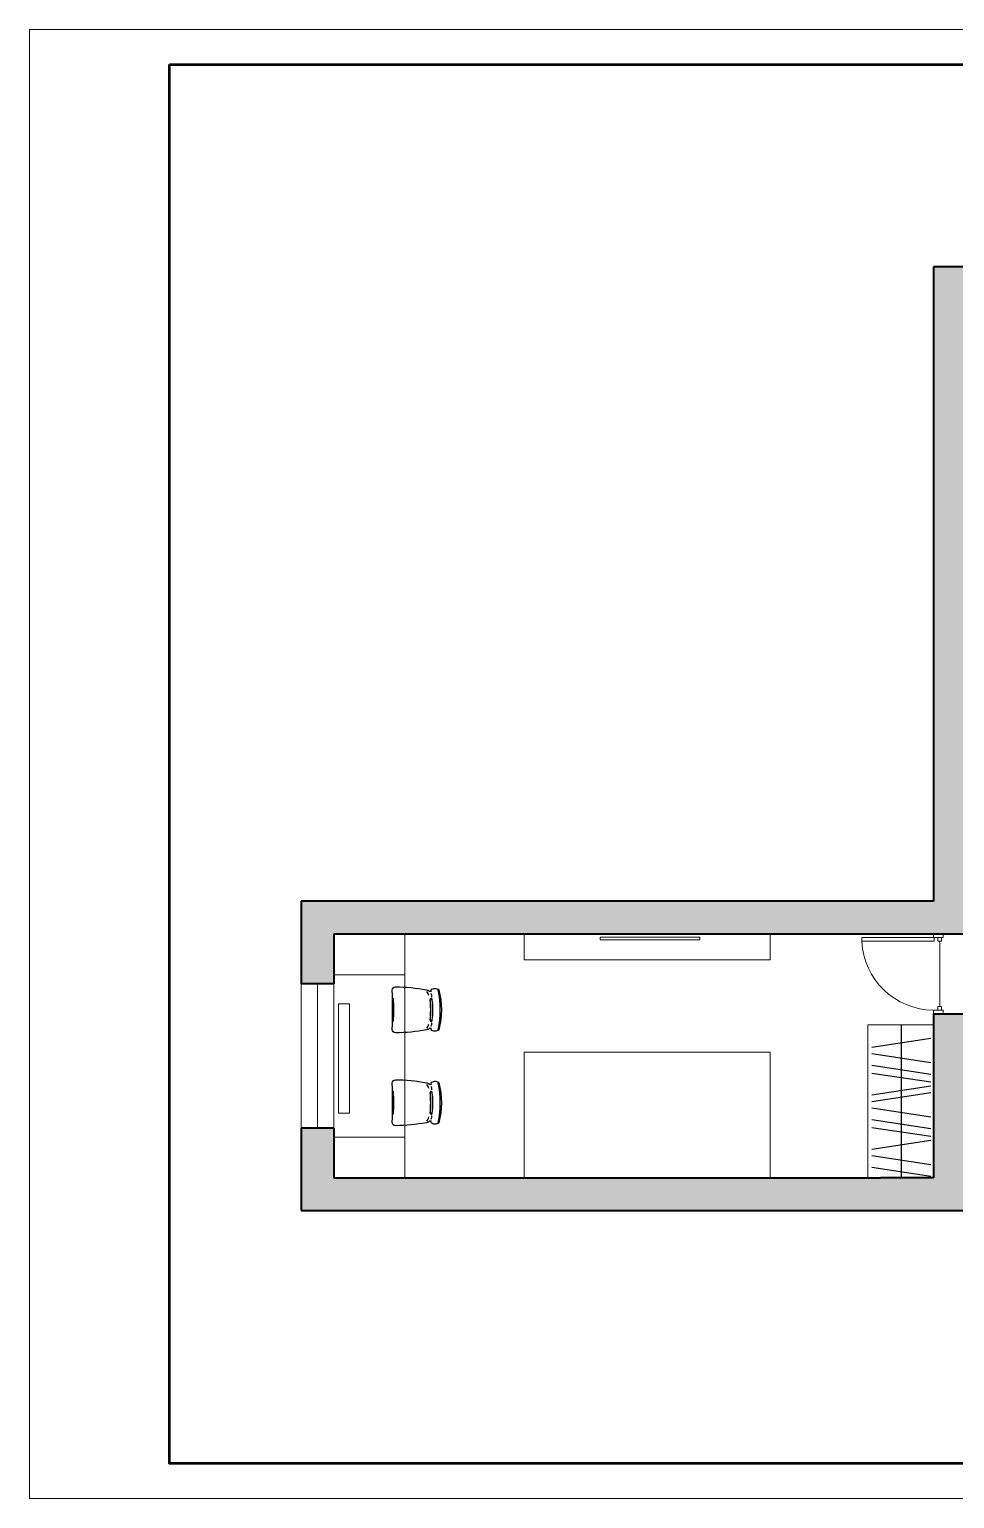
# Model space of a CAD drawing. Header units: millimetres. Extents: x -113694 to 67403, y -186630 to 63734.
# Drawn here: x -26057 to -17599, y -186630 to -173191 of the extents above; entities that cross this region are included whole.
import ezdxf

# ---------------------------------------------------------------- set-up
doc = ezdxf.new("R2010")
doc.units = ezdxf.units.MM
doc.linetypes.add('ACAD_ISO03W100', pattern=[30, 12, -18])
for name, color, linetype, lineweight in [('0.5', 7, 'Continuous', 50), ('01 прерыпистая', 150, 'ACAD_ISO03W100', 20), ('DVERI', 11, 'Continuous', 13), ('LEST', 32, 'Continuous', 15), ('MEBLEA', 5, 'Continuous', 18), ('STEN', 7, 'Continuous', 40)]:
    doc.layers.add(name, color=color, linetype=linetype, lineweight=lineweight)
doc.layers.add('mebel', color=5, linetype='Continuous')

# ---------------------------------------------------------------- blocks, each defined once
blk = doc.blocks.new('*U300')
at = {"color": 132, "lineweight": 13}
for p, q in [((34, 45), (0, 45)), ((0, 45), (0, -45)), ((34, -37), (34, 45)), ((68, 14), (679, 14)), ((679, 31), (679, -3)), ((713, 31), (679, 31)), ((713, -3), (713, 31)), ((747, 45), (747, -45)), ((0, -45), (34, -45)), ((679, -3), (713, -3)), ((747, -45), (713, -45)), ((679, -715), (713, -715))]:
    blk.add_line(p, q, dxfattribs=at)
at = {"color": 132, "lineweight": 13, "extrusion": (0, 0, -1)}
for p, q in [((34, -3), (34, 31)), ((34, 31), (68, 31)), ((68, 31), (68, -3)), ((713, -45), (713, 45)), ((713, 45), (747, 45)), ((68, -3), (34, -3)), ((679, -37), (679, -715)), ((713, -37), (679, -37)), ((713, -715), (713, -37))]:
    blk.add_line(p, q, dxfattribs=at)
at = {"color": 132, "lineweight": 13}
blk.add_arc((714, -36), 680, 180.7498, 267.0036, dxfattribs=at)

msp = doc.modelspace()

# ---------------------------------------------------------------- hatches: boundary and pattern name
at = {"layer": 'MEBLEA'}
h = msp.add_hatch(color=256, dxfattribs=at)
h.set_gradient(color1=(147, 149, 152), color2=(147, 149, 152), tint=1)
h.paths.add_polyline_path([(-11521.5, -183118.8), (-11821.5, -183118.8), (-11821.5, -183700.8), (-14143, -183700.8), (-15043, -183704.7), (-15444, -183706.4), (-15444, -183706), (-15456.6, -183700.8), (-16464.5, -183700.8), (-16892.5, -183700.8), (-17492.5, -183700.8), (-17492.5, -182195.8), (-17792.5, -182195.8), (-17792.5, -183695.8), (-18277.5, -183695.8), (-23273.5, -183695.8), (-23273.5, -183322.5), (-23273.5, -183240.8), (-23573.5, -183240.8), (-23573.5, -183995.8), (-11521.5, -183995.8)])
h.paths.add_polyline_path([(-17492.5, -175762.8), (-17392.5, -175762.8), (-17392.5, -175362.8), (-17792.5, -175362.8), (-17792.5, -181165.8), (-20965.5, -181165.8), (-20965.5, -181465.8), (-19284.1, -181465.8), (-17492.5, -181465.8)])
h.paths.add_polyline_path([(-20965.5, -181165.8), (-23573.5, -181165.8), (-23573.5, -181920.8), (-23273.5, -181920.8), (-23273.5, -181465.8), (-20965.5, -181465.8)])
h.paths.add_polyline_path([(-11521.5, -175362.8), (-16607.5, -175362.8), (-16607.5, -175762.8), (-16361.5, -175762.8), (-16361.5, -176696.1), (-16261.5, -176696.1), (-16261.5, -175605.8), (-14406.5, -175605.8), (-14406.5, -177190.8), (-14046.5, -177190.8), (-14046.5, -175614.8), (-12610.2, -175614.8), (-12610.2, -175612.3), (-12011.4, -175614.8), (-11821.5, -175614.8), (-11821.5, -176238.8), (-11521.5, -176238.8)])
h.paths.add_polyline_path([(-16261.5, -177609.8), (-16261.5, -177396.1), (-16345.5, -177396.1), (-16361.5, -177396.1), (-16361.5, -178059.8), (-16261.5, -178059.8)])
h.paths.add_polyline_path([(-13446.5, -178059.8), (-16361.5, -178059.8), (-16361.5, -178159.8), (-15811.5, -178159.8), (-13446.5, -178159.8), (-13446.5, -178119.8)])
h.paths.add_polyline_path([(-15711.5, -178159.8), (-15811.5, -178159.8), (-15811.5, -179059.8), (-15811.5, -179159.8), (-15711.5, -179159.8)])
h.paths.add_polyline_path([(-14046.5, -177190.8), (-14146.5, -177190.8), (-14146.5, -178059.8), (-14046.5, -178059.8)])
h.paths.add_polyline_path([(-15811.5, -179059.8), (-16361.5, -179059.8), (-16361.5, -179159.8), (-15811.5, -179159.8)])
h.paths.add_polyline_path([(-15811.5, -180227.8), (-16361.5, -180227.8), (-16361.5, -180327.8), (-15811.5, -180327.8)])
h.paths.add_polyline_path([(-15711.5, -180227.8), (-15811.5, -180227.8), (-15811.5, -180327.8), (-15811.5, -181227.8), (-15711.5, -181227.8)])
h.paths.add_polyline_path([(-11521.5, -180740.8), (-11821.5, -180740.8), (-11821.5, -181227.8), (-16361.5, -181227.8), (-16361.5, -181327.8), (-11821.5, -181327.8), (-11821.5, -181799.8), (-11521.5, -181799.8)])
h.paths.add_polyline_path([(-11821.5, -178059.8), (-11946.5, -178059.8), (-11946.5, -178159.8), (-11821.5, -178159.8)])
h.paths.add_polyline_path([(-11521.5, -177383.8), (-11821.5, -177383.8), (-11821.5, -178159.8), (-11821.5, -178626.8), (-11521.5, -178626.8)])
h.paths.add_polyline_path([(-10338.5, -178294.8), (-11521.5, -178294.8), (-11521.5, -178526.8), (-10338.5, -178526.8)])
h.paths.add_polyline_path([(-8607.5, -175649.8), (-11521.5, -175649.8), (-11521.5, -175849.8), (-8807.5, -175849.8), (-8807.5, -176319.8), (-8607.5, -176319.8)])
h.paths.add_polyline_path([(-8607.5, -178026.8), (-8807.5, -178026.8), (-8807.5, -178294.8), (-9532.5, -178294.8), (-9532.5, -178546.9), (-8807.5, -178546.9), (-8807.5, -178865.9), (-8607.5, -178865.9)])
h.paths.add_polyline_path([(-8607.5, -180617.9), (-8807.5, -180617.9), (-8807.5, -181417.9), (-8607.5, -181417.9)])
h.paths.add_polyline_path([(-8607.5, -183210.9), (-8807.5, -183210.9), (-8807.5, -183602.9), (-11521.5, -183602.9), (-11521.5, -183802.9), (-8607.5, -183802.9)])
h.paths.add_polyline_path([(-11224.5, -181430.8), (-11521.5, -181430.8), (-11521.5, -181722.8), (-11224.5, -181722.8)])
h.paths.add_polyline_path([(-16261.5, -182195.8), (-17492.5, -182195.8), (-17492.5, -182295.8), (-17331.4, -182295.8), (-16261.5, -182295.8)])

# ---------------------------------------------------------------- linework, layer by layer
at = {"layer": '0.5', "linetype": 'ByBlock', "lineweight": 50}
msp.add_lwpolyline([(-24776.7, -173511.1), (-7370.7, -173511.1), (-7370.7, -186309.6), (-24776.7, -186309.6), (-24776.7, -173511.1)], dxfattribs=at)
at = {"layer": '01 прерыпистая', "color": 7, "linetype": 'ByBlock', "ltscale": 5, "true_color": 0xffffff}
msp.add_lwpolyline([(-26056.6, -173191.1), (-7050.8, -173191.1), (-7050.8, -186629.6), (-26056.6, -186629.6), (-26056.6, -173191.1)], dxfattribs=at)
at = {"layer": 'LEST'}
for p, q in [((-23573.5, -181920.8), (-23573.5, -183240.8)), ((-23423.5, -181920.8), (-23423.5, -183240.8)), ((-23273.5, -181920.8), (-23273.5, -183240.8))]:
    msp.add_line(p, q, dxfattribs=at)
at = {"layer": 'mebel'}
for p, q in [((-18085.9, -182295.8), (-18085.9, -183700.8)), ((-17815.9, -182422), (-18355.9, -182503.9)), ((-17815.9, -182644.5), (-18355.9, -182562.5)), ((-17815.9, -182750.4), (-18355.9, -182668.4)), ((-17815.9, -182821.9), (-18355.9, -182739.9)), ((-17815.9, -182857.8), (-18355.9, -182939.8)), ((-17815.9, -182918.7), (-18355.9, -183000.7)), ((-17815.9, -183141.2), (-18355.9, -183059.2)), ((-17815.9, -183247.2), (-18355.9, -183165.2)), ((-17815.9, -183318.7), (-18355.9, -183236.7)), ((-17815.9, -183354.6), (-18355.9, -183436.6)), ((-17815.9, -183577.1), (-18355.9, -183495.1)), ((-17815.9, -183683.1), (-18355.9, -183601.1))]:
    msp.add_line(p, q, dxfattribs=at)
for points in [[(-22340.4, -182355, -0.0970161), (-22359.6, -182353.9, -0.0618007), (-22377.8, -182346.6, -0.2174275), (-22386.6, -182328.9), (-22398.2, -182326.9, -0.1398976), (-22401.1, -182331.7, -0.092124), (-22413, -182338, -0.0270342), (-22426.5, -182341.4, -0.0476808), (-22709.6, -182368.9, -0.4217722), (-22739.6, -182338.2, 0.0119696), (-22739.6, -181979.6, -0.4217722), (-22709.6, -181948.9, -0.0476808), (-22426.5, -181976.5, -0.0270342), (-22413, -181979.9, -0.092124), (-22401.1, -181986.2, -0.1398976), (-22398.2, -181990.9), (-22386.6, -181989, -0.2174275), (-22377.8, -181971.2, -0.0618007), (-22359.6, -181964, -0.0970161), (-22340.4, -181962.8), (-22321.3, -181968.4, -0.2596177), (-22314.5, -181975.4, -0.1355938), (-22314.5, -182342.5, -0.2596177), (-22321.3, -182349.4)], [(-22340.4, -183204.8, -0.0970161), (-22359.6, -183203.6, -0.0618007), (-22377.8, -183196.4, -0.2174275), (-22386.6, -183178.7), (-22398.2, -183176.7, -0.1398976), (-22401.1, -183181.4, -0.092124), (-22413, -183187.7, -0.0270342), (-22426.5, -183191.1, -0.0476808), (-22709.6, -183218.7, -0.4217722), (-22739.6, -183188, 0.0119696), (-22739.6, -182829.4, -0.4217722), (-22709.6, -182798.7, -0.0476808), (-22426.5, -182826.3, -0.0270342), (-22413, -182829.7, -0.092124), (-22401.1, -182836, -0.1398976), (-22398.2, -182840.7), (-22386.6, -182838.7, -0.2174275), (-22377.8, -182821, -0.0618007), (-22359.6, -182813.8, -0.0970161), (-22340.4, -182812.6), (-22321.3, -182818.2, -0.2596177), (-22314.5, -182825.1, -0.1355938), (-22314.5, -183192.3, -0.2596177), (-22321.3, -183199.2)]]:
    msp.add_lwpolyline(points, format="xyb", close=True, dxfattribs=at)
for points in [[(-22397.9, -182323.8, -0.0791527), (-22398.2, -182326.9, -0.0791527)], [(-22397.9, -183173.5, -0.0791527), (-22398.2, -183176.7, -0.0791527)]]:
    msp.add_lwpolyline(points, format="xyb", dxfattribs=at)
for centre, radius, start, end in [((-23736.6, -182158.9), 1013, 353.99312, 6.00688), ((-22497.4, -182054.8), 96.9, 15.63838, 40.5018), ((-22408, -181993.5), 10.1, 356.49997, 14.60269), ((-22383.5, -182064.9), 10, 6.31084, 186.31084), ((-23233.7, -182158.9), 845.4, 353.68916, 6.31084), ((-22381.1, -182064.6), 10, 103.31648, 186.31084), ((-23233.7, -182158.9), 847.8, 353.68916, 6.31084), ((-22362.8, -181989.7), 23.8, 178.28235, 194.26067), ((-22742.6, -182091.5), 369.5, 7.69879, 12.86566), ((-23233.7, -182158.9), 865.4, 353.68916, 6.31084), ((-23171.3, -182158.9), 870.4, 347.91782, 12.08218), ((-22497.4, -182263.1), 96.9, 319.4982, 344.36162), ((-22383.5, -182253), 10, 173.68916, 353.68916), ((-22381.1, -182253.2), 10, 173.68916, 256.68352), ((-22362.8, -182328.2), 23.8, 165.73933, 181.71765), ((-22742.6, -182226.4), 369.5, 347.13434, 352.30121), ((-22497.4, -182904.6), 96.9, 15.63838, 40.5018), ((-22408, -182843.3), 10.1, 356.49997, 14.60269), ((-22362.8, -182839.4), 23.8, 178.28235, 194.26067), ((-22742.6, -182941.2), 369.5, 7.69879, 12.86566), ((-23171.3, -183008.7), 870.4, 347.91782, 12.08218), ((-23736.6, -183008.7), 1013, 353.99312, 6.00688), ((-22383.5, -182914.7), 10, 6.31084, 186.31084), ((-23233.7, -183008.7), 845.4, 353.68916, 6.31084), ((-22381.1, -182914.4), 10, 103.31648, 186.31084), ((-23233.7, -183008.7), 847.8, 353.68916, 6.31084), ((-23233.7, -183008.7), 865.4, 353.68916, 6.31084), ((-22497.4, -183112.8), 96.9, 319.4982, 344.36162), ((-22383.5, -183102.7), 10, 173.68916, 353.68916), ((-22381.1, -183103), 10, 173.68916, 256.68352), ((-22742.6, -183076.2), 369.5, 347.13434, 352.30121), ((-22362.8, -183178), 23.8, 165.73933, 181.71765)]:
    msp.add_arc(centre, radius, start, end, dxfattribs=at)
at = {"layer": 'MEBLEA'}
for p, q in [((-22623.5, -181465.8), (-22623.5, -183695.8)), ((-18392.5, -182295.8), (-18392.5, -183700.8)), ((-18392.5, -182295.8), (-17792.5, -182295.8))]:
    msp.add_line(p, q, dxfattribs=at)
for points in [[(-22623.5, -181839.1), (-23273.5, -181839.1), (-23273.5, -181465.8), (-22623.5, -181465.8)], [(-21534.1, -181465.8), (-19284.1, -181465.8), (-19284.1, -181700.7), (-21534.1, -181700.7)], [(-20838.6, -181494), (-19928.3, -181494), (-19928.3, -181518.8), (-20838.6, -181518.8)], [(-22623.5, -183695.8), (-23273.5, -183695.8), (-23273.5, -183322.5), (-22623.5, -183322.5)]]:
    msp.add_lwpolyline(points, close=True, dxfattribs=at)
for points in [[(-23229.6, -182103.4), (-23129.6, -182103.4), (-23129.6, -183103.4), (-23229.6, -183103.4), (-23229.6, -182103.4)], [(-21534.1, -183695.8), (-21534.1, -182545.8), (-19284.1, -182545.8), (-19284.1, -183695.8), (-21534.1, -183695.8)]]:
    msp.add_lwpolyline(points, dxfattribs=at)
at = {"layer": 'STEN'}
for p, q in [((-17392.5, -175362.8), (-17792.5, -175362.8)), ((-17792.5, -175362.8), (-17792.5, -181165.8)), ((-17792.5, -181165.8), (-23573.5, -181165.8)), ((-23573.5, -181165.8), (-23573.5, -181920.8)), ((-17492.5, -181465.8), (-23273.5, -181465.8)), ((-23273.5, -181465.8), (-23273.5, -181920.8)), ((-23273.5, -181920.8), (-23573.5, -181920.8)), ((-17792.5, -182195.8), (-17792.5, -183695.8)), ((-17792.5, -182195.8), (-16261.5, -182195.8)), ((-23273.5, -183240.8), (-23573.5, -183240.8)), ((-23573.5, -183240.8), (-23573.5, -183995.8)), ((-23273.5, -183240.8), (-23273.5, -183695.8)), ((-23273.5, -183695.8), (-18277.5, -183695.8)), ((-17792.5, -183695.8), (-18277.5, -183695.8)), ((-23573.5, -183995.8), (-11521.5, -183995.8))]:
    msp.add_line(p, q, dxfattribs=at)

# ---------------------------------------------------------------- block references
at = {"layer": 'DVERI', "xscale": -0.9777777777397442, "yscale": 0.9777777777397442, "zscale": 0.9777777777397442, "rotation": 270}
msp.add_blockref('*U300', (-17748.7, -182195.8), dxfattribs=at)

doc.saveas('drawing.dxf')
